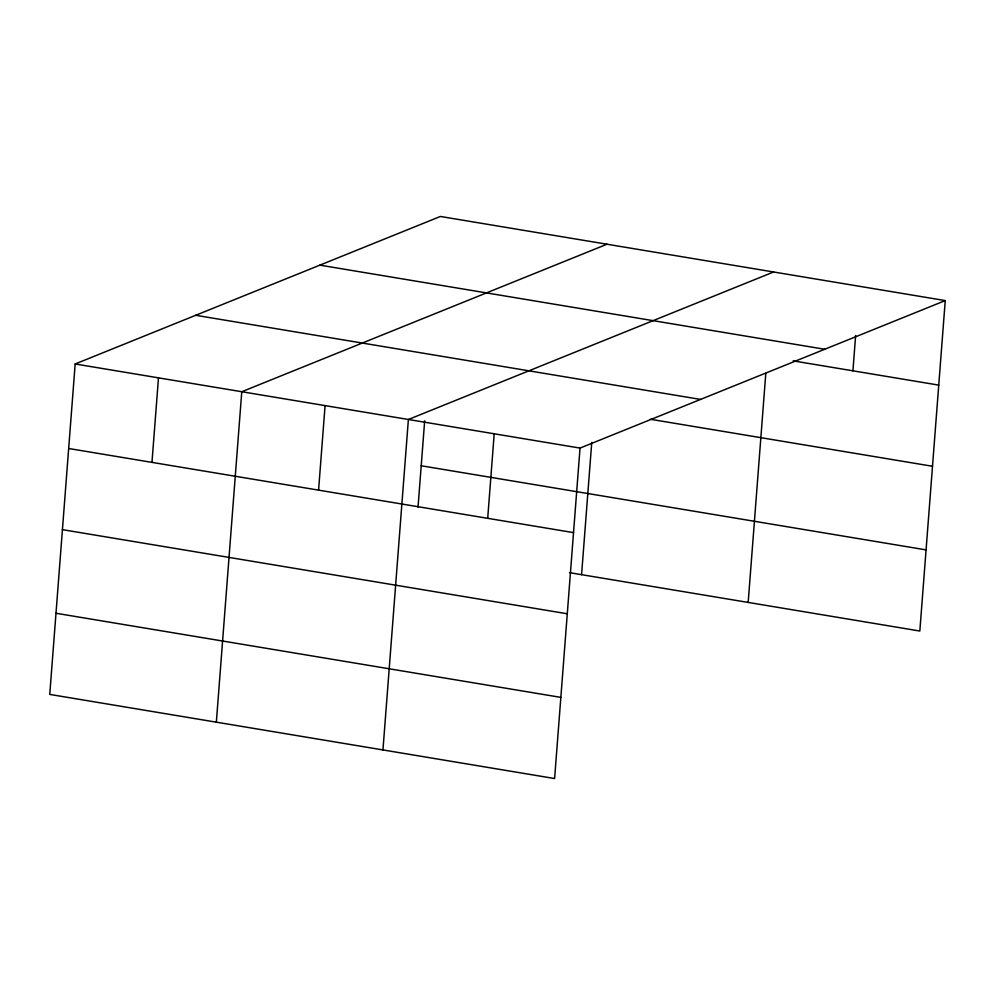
<?xml version="1.0" encoding="UTF-8"?>
<svg xmlns="http://www.w3.org/2000/svg" width="995" height="995" viewBox="0 0 995 995"><rect width="100%" height="100%" fill="white"/><g stroke="black" fill="none" stroke-linecap="round" stroke-linejoin="round"><path stroke-width="1.49" d="M945.25 300.589L440.399 216.462L75.172 363.971L49.75 694.41L554.601 778.538L580.035 448.086L945.25 300.589L919.828 631.029L569.451 572.647M151.974 462.376L158.479 377.851M216.35 722.171L241.773 391.731L607 244.223M318.574 490.137L325.079 405.612M382.951 749.932L408.385 419.492L773.6 271.983M418.037 507.102L424.666 420.86M487.699 518.32L494.204 433.783M581.577 574.675L591.751 442.427M748.178 602.435L765.802 373.361M852.926 370.824L855.638 335.464M319.88 265.143L824.731 349.257M793.152 360.862L938.745 385.115M195.704 315.291L700.555 399.418M650.295 419.243L932.502 466.269M75.172 363.971L580.035 448.086M421.221 465.76L926.071 549.887M68.667 448.496L573.53 532.623M62.424 529.651L567.274 613.778M55.994 613.256L560.844 697.383"/></g></svg>
